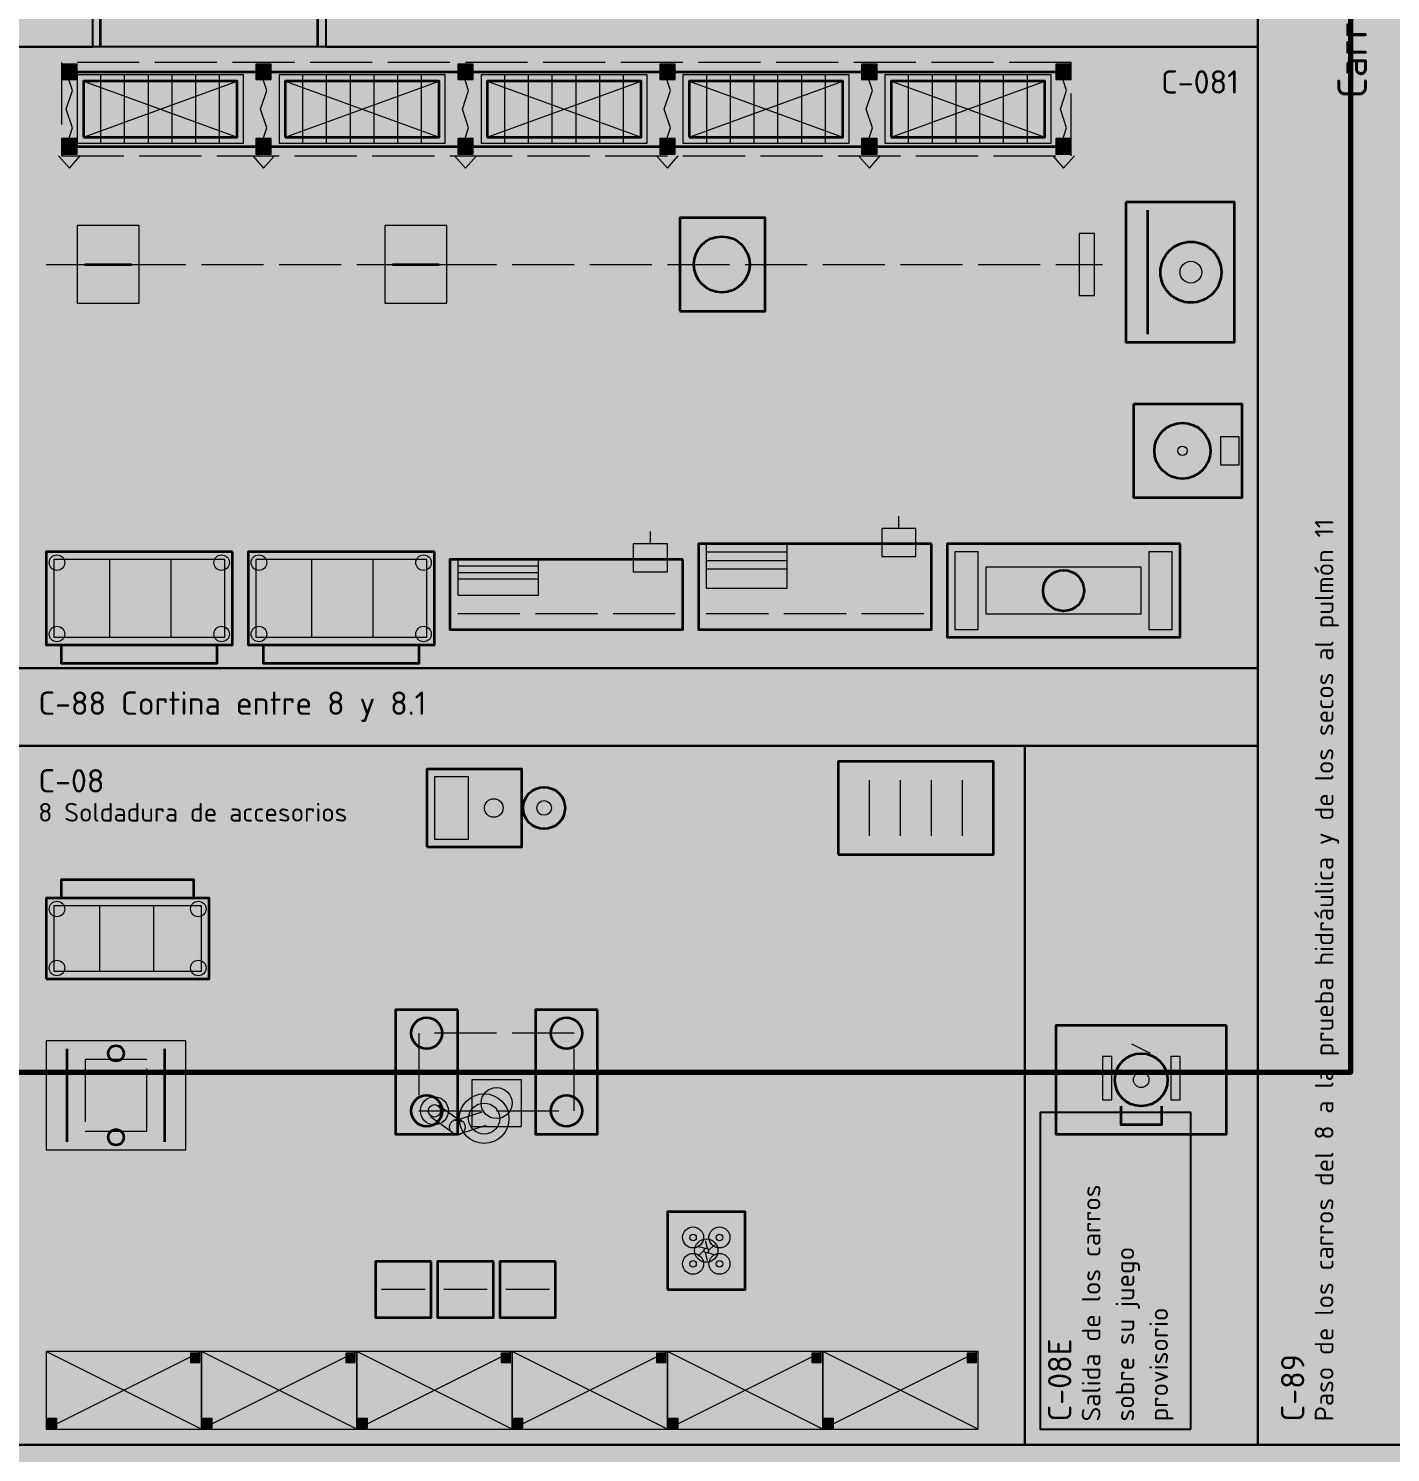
# Model space of a CAD drawing. Header units: millimetres. Extents: x 0 to 1189, y 0 to 841.
# Drawn here: x 550.9 to 638.5, y 419.5 to 511.2 of the extents above; entities that cross this region are included whole.
import ezdxf
from ezdxf.enums import TextEntityAlignment as Align

# ---------------------------------------------------------------- set-up
doc = ezdxf.new("R2010")
doc.units = ezdxf.units.MM
doc.linetypes.add('IRAM-E-TRAZOS', pattern=[5, 4, -1])
doc.linetypes.add('IRAM-F-TRAZO-PUNTO', pattern=[20, 15, -2, 1, -2])
for name, color, linetype, lineweight, true_color in [('A-DEM-AM', 2, 'CONTINUOUS', 35, 0xd7a500), ('A-EQUIPO', 30, 'CONTINUOUS', 35, 0xe67800), ('A-PASILLO', 2, 'IRAM-E-TRAZOS', 35, 0xd7a500), ('A-SENDA', 2, 'CONTINUOUS', 25, 0xd7a500)]:
    doc.layers.add(name, color=color, linetype=linetype, lineweight=lineweight, true_color=true_color)
for name, color, linetype, lineweight in [('A-EJE', 1, 'IRAM-F-TRAZO-PUNTO', 18), ('A-EQUIPO-FINO', 8, 'CONTINUOUS', 13), ('A-EQUIPO-OCULTO', 8, 'IRAM-E-TRAZOS', 13), ('A-EQUIPO-RELLENO', 9, 'CONTINUOUS', 13), ('A-RELLENO', 9, 'CONTINUOUS', 13), ('A-SECTOR', 1, 'CONTINUOUS', 25), ('A-SECTOR-TXT', 1, 'CONTINUOUS', 25), ('A-SEGURIDAD', 1, 'IRAM-E-TRAZOS', 18), ('F-SE', 30, 'CONTINUOUS', 70)]:
    doc.layers.add(name, color=color, linetype=linetype, lineweight=lineweight)
doc.styles.add('ISO3098', font='isocpeur.ttf')

msp = doc.modelspace()

# ---------------------------------------------------------------- hatches: boundary and pattern name
at = {"layer": 'A-EQUIPO-RELLENO', "true_color": 0x969ba0}
h = msp.add_hatch(color=7, dxfattribs=at)
h.dxf.hatch_style = 1
h.paths.add_polyline_path([(553, 507.9), (554, 507.9), (554, 508.9), (553, 508.9)])
h = msp.add_hatch(color=7, dxfattribs=at)
h.dxf.hatch_style = 1
h.paths.add_polyline_path([(565.5, 507.9), (566.5, 507.9), (566.5, 508.9), (565.5, 508.9)])
h = msp.add_hatch(color=7, dxfattribs=at)
h.dxf.hatch_style = 1
h.paths.add_polyline_path([(578.5, 507.9), (579.5, 507.9), (579.5, 508.9), (578.5, 508.9)])
h = msp.add_hatch(color=7, dxfattribs=at)
h.dxf.hatch_style = 1
h.paths.add_polyline_path([(591.5, 507.9), (592.5, 507.9), (592.5, 508.9), (591.5, 508.9)])
h = msp.add_hatch(color=7, dxfattribs=at)
h.dxf.hatch_style = 1
h.paths.add_polyline_path([(604.5, 507.9), (605.5, 507.9), (605.5, 508.9), (604.5, 508.9)])
h = msp.add_hatch(color=7, dxfattribs=at)
h.dxf.hatch_style = 1
h.paths.add_polyline_path([(617, 507.9), (618, 507.9), (618, 508.9), (617, 508.9)])
at = {"layer": 'A-EQUIPO-RELLENO', "true_color": 0xeedec0}
h = msp.add_hatch(color=7, dxfattribs=at)
h.dxf.hatch_style = 1
h.paths.add_polyline_path([(554, 503.8), (564.7, 503.8), (564.7, 508.2), (554, 508.2)])
h = msp.add_hatch(color=7, dxfattribs=at)
h.dxf.hatch_style = 1
h.paths.add_polyline_path([(567, 503.8), (577.7, 503.8), (577.7, 508.2), (567, 508.2)])
h = msp.add_hatch(color=7, dxfattribs=at)
h.dxf.hatch_style = 1
h.paths.add_polyline_path([(580, 503.8), (590.7, 503.8), (590.7, 508.2), (580, 508.2)])
h = msp.add_hatch(color=7, dxfattribs=at)
h.dxf.hatch_style = 1
h.paths.add_polyline_path([(593, 503.8), (603.7, 503.8), (603.7, 508.2), (593, 508.2)])
h = msp.add_hatch(color=7, dxfattribs=at)
h.dxf.hatch_style = 1
h.paths.add_polyline_path([(606, 503.8), (616.7, 503.8), (616.7, 508.2), (606, 508.2)])
at = {"layer": 'A-EQUIPO-RELLENO', "true_color": 0x969ba0}
h = msp.add_hatch(color=7, dxfattribs=at)
h.dxf.hatch_style = 1
h.paths.add_polyline_path([(553, 503.1), (554, 503.1), (554, 504.1), (553, 504.1)])
h = msp.add_hatch(color=7, dxfattribs=at)
h.dxf.hatch_style = 1
h.paths.add_polyline_path([(565.5, 503.1), (566.5, 503.1), (566.5, 504.1), (565.5, 504.1)])
h = msp.add_hatch(color=7, dxfattribs=at)
h.dxf.hatch_style = 1
h.paths.add_polyline_path([(578.5, 503.1), (579.5, 503.1), (579.5, 504.1), (578.5, 504.1)])
h = msp.add_hatch(color=7, dxfattribs=at)
h.dxf.hatch_style = 1
h.paths.add_polyline_path([(591.5, 503.1), (592.5, 503.1), (592.5, 504.1), (591.5, 504.1)])
h = msp.add_hatch(color=7, dxfattribs=at)
h.dxf.hatch_style = 1
h.paths.add_polyline_path([(604.5, 503.1), (605.5, 503.1), (605.5, 504.1), (604.5, 504.1)])
h = msp.add_hatch(color=7, dxfattribs=at)
h.dxf.hatch_style = 1
h.paths.add_polyline_path([(617, 503.1), (618, 503.1), (618, 504.1), (617, 504.1)])
at = {"layer": 'A-EQUIPO-RELLENO', "true_color": 0xd7e1d7}
h = msp.add_hatch(color=7, dxfattribs=at)
h.dxf.hatch_style = 1
h.paths.add_polyline_path([(621.5, 500), (621.5, 491), (628.5, 491), (628.5, 500)])
at = {"layer": 'A-EQUIPO-RELLENO', "true_color": 0xd7e1eb}
h = msp.add_hatch(color=7, dxfattribs=at)
h.dxf.hatch_style = 1
h.paths.add_polyline_path([(592.8, 493), (598.3, 493), (598.3, 499), (592.8, 499)])
at = {"layer": 'A-EQUIPO-RELLENO', "true_color": 0xcdd0d4}
h = msp.add_hatch(color=7, dxfattribs=at)
h.dxf.hatch_style = 1
h.paths.add_polyline_path([(554, 493.5), (558, 493.5), (558, 498.5), (554, 498.5)])
h = msp.add_hatch(color=7, dxfattribs=at)
h.dxf.hatch_style = 1
h.paths.add_polyline_path([(573.8, 493.5), (577.8, 493.5), (577.8, 498.5), (573.8, 498.5)])
at = {"layer": 'A-EQUIPO-RELLENO', "true_color": 0xe13c32}
h = msp.add_hatch(color=7, dxfattribs=at)
h.dxf.hatch_style = 1
h.paths.add_polyline_path([(618.5, 494), (619.5, 494), (619.5, 498), (618.5, 498)])
at = {"layer": 'A-EQUIPO-RELLENO', "true_color": 0xeeeeee}
h = msp.add_hatch(color=7, dxfattribs=at)
h.dxf.hatch_style = 1
h.paths.add_polyline_path([(622, 487), (622, 481), (629, 481), (629, 487)])
at = {"layer": 'A-EQUIPO-RELLENO', "true_color": 0xcdd0d4}
h = msp.add_hatch(color=7, dxfattribs=at)
h.dxf.hatch_style = 1
h.paths.add_polyline_path([(627.6, 484.9), (627.6, 483.1), (628.8, 483.1), (628.8, 484.9)])
h = msp.add_hatch(color=7, dxfattribs=at)
h.dxf.hatch_style = 1
h.paths.add_polyline_path([(608, 479), (605.8, 479), (605.8, 477.2), (608, 477.2)])
h = msp.add_hatch(color=7, dxfattribs=at)
h.dxf.hatch_style = 1
h.paths.add_polyline_path([(592, 478), (589.8, 478), (589.8, 476.2), (592, 476.2)])
at = {"layer": 'A-EQUIPO-RELLENO', "true_color": 0xeedec0}
h = msp.add_hatch(color=7, dxfattribs=at)
h.dxf.hatch_style = 1
h.paths.add_polyline_path([(609, 478), (594, 478), (594, 472.5), (609, 472.5)])
at = {"layer": 'A-EQUIPO-RELLENO', "true_color": 0xe1e6ec}
h = msp.add_hatch(color=7, dxfattribs=at)
h.dxf.hatch_style = 1
h.paths.add_polyline_path([(625, 478), (610, 478), (610, 472), (625, 472)])
at = {"layer": 'A-EQUIPO-RELLENO', "true_color": 0xeeeeee}
h = msp.add_hatch(color=7, dxfattribs=at)
h.dxf.hatch_style = 1
h.paths.add_polyline_path([(564, 477.5), (552, 477.5), (552, 471.5), (564, 471.5)])
h = msp.add_hatch(color=7, dxfattribs=at)
h.dxf.hatch_style = 1
h.paths.add_polyline_path([(577, 477.5), (565, 477.5), (565, 471.5), (577, 471.5)])
at = {"layer": 'A-EQUIPO-RELLENO', "true_color": 0xeedec0}
h = msp.add_hatch(color=7, dxfattribs=at)
h.dxf.hatch_style = 1
h.paths.add_polyline_path([(593, 477), (578, 477), (578, 472.5), (593, 472.5)])
at = {"layer": 'A-EQUIPO-RELLENO', "true_color": 0x969ba0}
h = msp.add_hatch(color=7, dxfattribs=at)
h.dxf.hatch_style = 1
h.paths.add_polyline_path([(612, 477.5), (610.5, 477.5), (610.5, 472.5), (612, 472.5)])
h = msp.add_hatch(color=7, dxfattribs=at)
h.dxf.hatch_style = 1
h.paths.add_polyline_path([(624.5, 477.5), (623, 477.5), (623, 472.5), (624.5, 472.5)])
at = {"layer": 'A-EQUIPO-RELLENO', "true_color": 0xeedec0}
h = msp.add_hatch(color=7, dxfattribs=at)
h.dxf.hatch_style = 1
h.paths.add_polyline_path([(603, 458), (613, 458), (613, 464), (603, 464)])
at = {"layer": 'A-EQUIPO-RELLENO', "true_color": 0xd7e1eb}
h = msp.add_hatch(color=7, dxfattribs=at)
h.dxf.hatch_style = 1
h.paths.add_polyline_path([(576.5, 458.5), (582.62, 458.5), (582.62, 463.5), (576.5, 463.5)])
at = {"layer": 'A-EQUIPO-RELLENO', "true_color": 0xbed2be}
h = msp.add_hatch(color=7, dxfattribs=at)
h.dxf.hatch_style = 1
h.paths.add_polyline_path([(585.41, 461), (585.364, 461.349), (585.229, 461.675), (585.015, 461.955), (584.735, 462.169), (584.409, 462.304), (584.06, 462.35), (583.711, 462.304), (583.385, 462.169), (583.105, 461.955), (582.891, 461.675), (582.756, 461.349), (582.71, 461), (582.756, 460.651), (582.891, 460.325), (583.105, 460.045), (583.385, 459.831), (583.711, 459.696), (584.06, 459.65), (584.409, 459.696), (584.735, 459.831), (585.015, 460.045), (585.229, 460.325), (585.364, 460.651)])
at = {"layer": 'A-EQUIPO-RELLENO', "true_color": 0xeeeeee}
h = msp.add_hatch(color=7, dxfattribs=at)
h.dxf.hatch_style = 1
h.paths.add_polyline_path([(552, 450), (562.5, 450), (562.5, 455.2), (552, 455.2)])
at = {"layer": 'A-EQUIPO-RELLENO', "true_color": 0xcdd0d4}
h = msp.add_hatch(color=7, dxfattribs=at)
h.dxf.hatch_style = 1
h.paths.add_polyline_path([(578.5, 448), (574.5, 448), (574.5, 440), (578.5, 440)])
h = msp.add_hatch(color=7, dxfattribs=at)
h.dxf.hatch_style = 1
h.paths.add_polyline_path([(587.5, 448), (583.5, 448), (583.5, 440), (587.5, 440)])
h = msp.add_hatch(color=7, dxfattribs=at)
h.dxf.hatch_style = 1
h.paths.add_polyline_path([(561, 439), (561, 446), (552, 446), (552, 439)])
at = {"layer": 'A-EQUIPO-RELLENO', "true_color": 0x969ba0}
h = msp.add_hatch(color=7, dxfattribs=at)
h.dxf.hatch_style = 1
h.paths.add_polyline_path([(620.6, 445), (620, 445), (620, 442.2), (620.6, 442.2)])
at = {"layer": 'A-EQUIPO-RELLENO', "true_color": 0xf0786e}
h = msp.add_hatch(color=7, dxfattribs=at)
h.dxf.hatch_style = 1
h.paths.add_polyline_path([(620.8, 443.5), (620.858, 443.06), (621.028, 442.65), (621.298, 442.298), (621.65, 442.028), (622.06, 441.858), (622.5, 441.8), (622.94, 441.858), (623.35, 442.028), (623.702, 442.298), (623.972, 442.65), (624.142, 443.06), (624.2, 443.5), (624.142, 443.94), (623.972, 444.35), (623.702, 444.702), (623.35, 444.972), (622.94, 445.142), (622.5, 445.2), (622.06, 445.142), (621.65, 444.972), (621.298, 444.702), (621.028, 444.35), (620.858, 443.94)])
at = {"layer": 'A-EQUIPO-RELLENO', "true_color": 0x969ba0}
h = msp.add_hatch(color=7, dxfattribs=at)
h.dxf.hatch_style = 1
h.paths.add_polyline_path([(625, 445), (624.4, 445), (624.4, 442.2), (625, 442.2)])
at = {"layer": 'A-EQUIPO-RELLENO', "true_color": 0xeeeeee}
h = msp.add_hatch(color=7, dxfattribs=at)
h.dxf.hatch_style = 1
h.paths.add_polyline_path([(582.6, 443.5), (579.4, 443.5), (579.4, 440.5), (582.6, 440.5)])
at = {"layer": 'A-EQUIPO-RELLENO', "true_color": 0xe6e6dc}
h = msp.add_hatch(color=7, dxfattribs=at)
h.dxf.hatch_style = 1
h.paths.add_polyline_path([(592, 430), (597, 430), (597, 435), (592, 435)])
at = {"layer": 'A-EQUIPO-RELLENO', "true_color": 0xfaecc8}
h = msp.add_hatch(color=7, dxfattribs=at)
h.dxf.hatch_style = 1
h.paths.add_polyline_path([(576.8, 431.8), (573.2, 431.8), (573.2, 428.2), (576.8, 428.2)])
h = msp.add_hatch(color=7, dxfattribs=at)
h.dxf.hatch_style = 1
h.paths.add_polyline_path([(580.8, 431.8), (577.2, 431.8), (577.2, 428.2), (580.8, 428.2)])
h = msp.add_hatch(color=7, dxfattribs=at)
h.dxf.hatch_style = 1
h.paths.add_polyline_path([(584.8, 431.8), (581.2, 431.8), (581.2, 428.2), (584.8, 428.2)])
at = {"layer": 'A-EQUIPO-RELLENO', "true_color": 0xeeeeee}
h = msp.add_hatch(color=7, dxfattribs=at)
h.dxf.hatch_style = 1
h.paths.add_polyline_path([(562, 426), (552, 426), (552, 421), (562, 421)])
at = {"layer": 'A-EQUIPO-RELLENO', "true_color": 0x969ba0}
h = msp.add_hatch(color=7, dxfattribs=at)
h.dxf.hatch_style = 1
h.paths.add_polyline_path([(561.9, 425.9), (561.3, 425.9), (561.3, 425.3), (561.9, 425.3)])
at = {"layer": 'A-EQUIPO-RELLENO', "true_color": 0xeeeeee}
h = msp.add_hatch(color=7, dxfattribs=at)
h.dxf.hatch_style = 1
h.paths.add_polyline_path([(572, 426), (562, 426), (562, 421), (572, 421)])
at = {"layer": 'A-EQUIPO-RELLENO', "true_color": 0x969ba0}
h = msp.add_hatch(color=7, dxfattribs=at)
h.dxf.hatch_style = 1
h.paths.add_polyline_path([(571.9, 425.9), (571.3, 425.9), (571.3, 425.3), (571.9, 425.3)])
at = {"layer": 'A-EQUIPO-RELLENO', "true_color": 0xeeeeee}
h = msp.add_hatch(color=7, dxfattribs=at)
h.dxf.hatch_style = 1
h.paths.add_polyline_path([(582, 426), (572, 426), (572, 421), (582, 421)])
at = {"layer": 'A-EQUIPO-RELLENO', "true_color": 0x969ba0}
h = msp.add_hatch(color=7, dxfattribs=at)
h.dxf.hatch_style = 1
h.paths.add_polyline_path([(581.9, 425.9), (581.3, 425.9), (581.3, 425.3), (581.9, 425.3)])
at = {"layer": 'A-EQUIPO-RELLENO', "true_color": 0xeeeeee}
h = msp.add_hatch(color=7, dxfattribs=at)
h.dxf.hatch_style = 1
h.paths.add_polyline_path([(592, 426), (582, 426), (582, 421), (592, 421)])
at = {"layer": 'A-EQUIPO-RELLENO', "true_color": 0x969ba0}
h = msp.add_hatch(color=7, dxfattribs=at)
h.dxf.hatch_style = 1
h.paths.add_polyline_path([(591.9, 425.9), (591.3, 425.9), (591.3, 425.3), (591.9, 425.3)])
at = {"layer": 'A-EQUIPO-RELLENO', "true_color": 0xeeeeee}
h = msp.add_hatch(color=7, dxfattribs=at)
h.dxf.hatch_style = 1
h.paths.add_polyline_path([(602, 426), (592, 426), (592, 421), (602, 421)])
at = {"layer": 'A-EQUIPO-RELLENO', "true_color": 0x969ba0}
h = msp.add_hatch(color=7, dxfattribs=at)
h.dxf.hatch_style = 1
h.paths.add_polyline_path([(601.9, 425.9), (601.3, 425.9), (601.3, 425.3), (601.9, 425.3)])
at = {"layer": 'A-EQUIPO-RELLENO', "true_color": 0xeeeeee}
h = msp.add_hatch(color=7, dxfattribs=at)
h.dxf.hatch_style = 1
h.paths.add_polyline_path([(612, 426), (602, 426), (602, 421), (612, 421)])
at = {"layer": 'A-EQUIPO-RELLENO', "true_color": 0x969ba0}
h = msp.add_hatch(color=7, dxfattribs=at)
h.dxf.hatch_style = 1
h.paths.add_polyline_path([(611.9, 425.9), (611.3, 425.9), (611.3, 425.3), (611.9, 425.3)])
h = msp.add_hatch(color=7, dxfattribs=at)
h.dxf.hatch_style = 1
h.paths.add_polyline_path([(552.7, 421.7), (552.1, 421.7), (552.1, 421.1), (552.7, 421.1)])
h = msp.add_hatch(color=7, dxfattribs=at)
h.dxf.hatch_style = 1
h.paths.add_polyline_path([(562.7, 421.7), (562.1, 421.7), (562.1, 421.1), (562.7, 421.1)])
h = msp.add_hatch(color=7, dxfattribs=at)
h.dxf.hatch_style = 1
h.paths.add_polyline_path([(572.7, 421.7), (572.1, 421.7), (572.1, 421.1), (572.7, 421.1)])
h = msp.add_hatch(color=7, dxfattribs=at)
h.dxf.hatch_style = 1
h.paths.add_polyline_path([(582.7, 421.7), (582.1, 421.7), (582.1, 421.1), (582.7, 421.1)])
h = msp.add_hatch(color=7, dxfattribs=at)
h.dxf.hatch_style = 1
h.paths.add_polyline_path([(592.7, 421.7), (592.1, 421.7), (592.1, 421.1), (592.7, 421.1)])
h = msp.add_hatch(color=7, dxfattribs=at)
h.dxf.hatch_style = 1
h.paths.add_polyline_path([(602.7, 421.7), (602.1, 421.7), (602.1, 421.1), (602.7, 421.1)])
at = {"layer": 'A-RELLENO', "true_color": 0xf6f6f6}
h = msp.add_hatch(color=7, dxfattribs=at)
h.dxf.hatch_style = 1
h.paths.add_polyline_path([(555, 510), (570, 510), (570, 670), (555, 670)])
at = {"layer": 'A-RELLENO', "true_color": 0xf8d9c0}
h = msp.add_hatch(color=7, dxfattribs=at)
h.dxf.hatch_style = 1
h.paths.add_polyline_path([(630, 420), (642, 420), (642, 600), (630, 600)])
at = {"layer": 'A-RELLENO', "true_color": 0xfde4c8}
h = msp.add_hatch(color=7, dxfattribs=at)
h.dxf.hatch_style = 1
h.paths.add_polyline_path([(485, 510), (555, 510), (555, 555), (485, 555)])
at = {"layer": 'A-RELLENO', "true_color": 0xf8d9c0}
h = msp.add_hatch(color=7, dxfattribs=at)
h.dxf.hatch_style = 1
h.paths.add_polyline_path([(570, 510), (630, 510), (630, 555), (570, 555)])
h = msp.add_hatch(color=7, dxfattribs=at)
h.dxf.hatch_style = 1
h.paths.add_polyline_path([(550, 470), (630, 470), (630, 510), (550, 510)])
h = msp.add_hatch(color=7, dxfattribs=at)
h.dxf.hatch_style = 1
h.paths.add_polyline_path([(550, 465), (630, 465), (630, 470), (550, 470)])
h = msp.add_hatch(color=7, dxfattribs=at)
h.dxf.hatch_style = 1
h.paths.add_polyline_path([(550, 420), (615, 420), (615, 465), (550, 465)])
h = msp.add_hatch(color=7, dxfattribs=at)
h.dxf.hatch_style = 1
h.paths.add_polyline_path([(615, 420), (630, 420), (630, 465), (615, 465)])
at = {"layer": 'A-RELLENO', "true_color": 0xfff4b4}
h = msp.add_hatch(color=7, dxfattribs=at)
h.dxf.hatch_style = 1
h.paths.add_polyline_path([(117, 405), (877, 405), (877, 420), (117, 420)])
at = {"layer": 'A-SECTOR-TXT', "true_color": 0xffffff}
h = msp.add_hatch(color=7, dxfattribs=at)
h.dxf.hatch_style = 1
h.paths.add_polyline_path([(625.7, 421), (625.7, 441.4), (616, 441.4), (616, 421)])
at = {"layer": 'F-SE', "true_color": 0xeb7800}
h = msp.add_hatch(color=7, dxfattribs=at)
h.dxf.hatch_style = 1
h.paths.add_polyline_path([(636, 508.713), (635.2, 505.513), (636.8, 505.513)])
h = msp.add_hatch(color=7, dxfattribs=at)
h.dxf.hatch_style = 1
h.paths.add_polyline_path([(636, 473.713), (635.2, 470.513), (636.8, 470.513)])
h = msp.add_hatch(color=7, dxfattribs=at)
h.dxf.hatch_style = 1
h.paths.add_polyline_path([(560.713, 444), (557.513, 444.8), (557.513, 443.2)])
h = msp.add_hatch(color=7, dxfattribs=at)
h.dxf.hatch_style = 1
h.paths.add_polyline_path([(595.713, 444), (592.513, 444.8), (592.513, 443.2)])
h = msp.add_hatch(color=7, dxfattribs=at)
h.dxf.hatch_style = 1
h.paths.add_polyline_path([(630.713, 444), (627.513, 444.8), (627.513, 443.2)])

# ---------------------------------------------------------------- linework, layer by layer
at = {"layer": 'A-DEM-AM'}
msp.add_lwpolyline([(628, 447), (617, 447), (617, 440), (628, 440)], close=True, dxfattribs=at)
at = {"layer": 'A-EJE'}
msp.add_line((588, 444), (574, 444), dxfattribs=at)
at = {"layer": 'A-EQUIPO'}
for p, q in [((553, 508.4), (618, 508.4)), ((553, 503.6), (618, 503.6)), ((622.9, 499.5), (622.9, 491.5)), ((554.5, 496), (557.5, 496)), ((574.3, 496), (577.3, 496)), ((553.35, 439.5), (553.35, 445.5)), ((559.65, 439.5), (559.65, 445.5))]:
    msp.add_line(p, q, dxfattribs=at)
for points in [[(554.4, 504.2), (564.3, 504.2), (564.3, 507.8), (554.4, 507.8)], [(567.4, 504.2), (577.3, 504.2), (577.3, 507.8), (567.4, 507.8)], [(580.4, 504.2), (590.3, 504.2), (590.3, 507.8), (580.4, 507.8)], [(593.4, 504.2), (603.3, 504.2), (603.3, 507.8), (593.4, 507.8)], [(606.4, 504.2), (616.3, 504.2), (616.3, 507.8), (606.4, 507.8)], [(621.5, 500), (621.5, 491), (628.5, 491), (628.5, 500)], [(592.8, 493), (598.3, 493), (598.3, 499), (592.8, 499)], [(622, 487), (622, 481), (629, 481), (629, 487)], [(609, 478), (594, 478), (594, 472.5), (609, 472.5)], [(625, 478), (610, 478), (610, 472), (625, 472)], [(564, 477.5), (552, 477.5), (552, 471.5), (564, 471.5)], [(577, 477.5), (565, 477.5), (565, 471.5), (577, 471.5)], [(593, 477), (578, 477), (578, 472.5), (593, 472.5)], [(603, 458), (613, 458), (613, 464), (603, 464)], [(576.5, 458.5), (582.62, 458.5), (582.62, 463.5), (576.5, 463.5)], [(552, 450), (562.5, 450), (562.5, 455.2), (552, 455.2)], [(578.5, 448), (574.5, 448), (574.5, 440), (578.5, 440)], [(587.5, 448), (583.5, 448), (583.5, 440), (587.5, 440)], [(592, 430), (597, 430), (597, 435), (592, 435)], [(576.8, 431.8), (573.2, 431.8), (573.2, 428.2), (576.8, 428.2)], [(580.8, 431.8), (577.2, 431.8), (577.2, 428.2), (580.8, 428.2)], [(584.8, 431.8), (581.2, 431.8), (581.2, 428.2), (584.8, 428.2)]]:
    msp.add_lwpolyline(points, close=True, dxfattribs=at)
for points in [[(563, 471.5), (563, 470.3), (553, 470.3), (553, 471.5)], [(576, 471.5), (576, 470.3), (566, 470.3), (566, 471.5)], [(553, 455.2), (553, 456.4), (561.5, 456.4), (561.5, 455.2)], [(623.8, 441.8), (623.8, 440.6), (621.2, 440.6), (621.2, 441.8)]]:
    msp.add_lwpolyline(points, dxfattribs=at)
for centre, radius in [((595.5, 496), 1.8), ((625.7, 495.5), 1.96), ((625.15, 484), 1.8), ((617.5, 475), 1.32), ((584.06, 461), 1.35), ((576.5, 446.5), 1), ((585.5, 446.5), 1), ((556.5, 445.2), 0.5), ((622.5, 443.5), 1.7), ((576.5, 441.5), 1), ((585.5, 441.5), 1), ((556.5, 439.8), 0.5)]:
    msp.add_circle(centre, radius, dxfattribs=at)
at = {"layer": 'A-EQUIPO-FINO'}
for p, q in [((555.529, 503.8), (555.529, 508.2)), ((557.057, 503.8), (557.057, 508.2)), ((558.586, 503.8), (558.586, 508.2)), ((560.114, 503.8), (560.114, 508.2)), ((561.643, 503.8), (561.643, 508.2)), ((563.171, 503.8), (563.171, 508.2)), ((568.529, 503.8), (568.529, 508.2)), ((570.057, 503.8), (570.057, 508.2)), ((571.586, 503.8), (571.586, 508.2)), ((573.114, 503.8), (573.114, 508.2)), ((574.643, 503.8), (574.643, 508.2)), ((576.171, 503.8), (576.171, 508.2)), ((581.529, 503.8), (581.529, 508.2)), ((583.057, 503.8), (583.057, 508.2)), ((584.586, 503.8), (584.586, 508.2)), ((586.114, 503.8), (586.114, 508.2)), ((587.643, 503.8), (587.643, 508.2)), ((589.171, 503.8), (589.171, 508.2)), ((594.529, 503.8), (594.529, 508.2)), ((596.057, 503.8), (596.057, 508.2)), ((597.586, 503.8), (597.586, 508.2)), ((599.114, 503.8), (599.114, 508.2)), ((600.643, 503.8), (600.643, 508.2)), ((602.171, 503.8), (602.171, 508.2)), ((607.529, 503.8), (607.529, 508.2)), ((609.057, 503.8), (609.057, 508.2)), ((610.586, 503.8), (610.586, 508.2)), ((612.114, 503.8), (612.114, 508.2)), ((613.643, 503.8), (613.643, 508.2)), ((615.171, 503.8), (615.171, 508.2)), ((554.4, 504.2), (564.3, 507.8)), ((554.4, 507.8), (564.3, 504.2)), ((567.4, 504.2), (577.3, 507.8)), ((567.4, 507.8), (577.3, 504.2)), ((580.4, 504.2), (590.3, 507.8)), ((580.4, 507.8), (590.3, 504.2)), ((593.4, 504.2), (603.3, 507.8)), ((593.4, 507.8), (603.3, 504.2)), ((606.4, 504.2), (616.3, 507.8)), ((606.4, 507.8), (616.3, 504.2)), ((606.9, 479), (606.9, 479.8)), ((590.9, 478), (590.9, 478.8)), ((556.08, 477), (556.08, 472)), ((560.04, 477), (560.04, 472)), ((569.08, 477), (569.08, 472)), ((573.04, 477), (573.04, 472)), ((599.7, 477.462), (594.5, 477.462)), ((599.7, 476.925), (594.5, 476.925)), ((583.7, 476.575), (578.5, 476.575)), ((583.7, 476.15), (578.5, 476.15)), ((599.7, 476.387), (594.5, 476.387)), ((583.7, 475.725), (578.5, 475.725)), ((605, 459.2), (605, 462.8)), ((607, 459.2), (607, 462.8)), ((609, 459.2), (609, 462.8)), ((611, 459.2), (611, 462.8)), ((555.465, 450.5), (555.465, 454.7)), ((558.93, 450.5), (558.93, 454.7)), ((623.1, 445.2), (621.9, 445.8)), ((576.4, 430), (573.6, 430)), ((580.4, 430), (577.6, 430)), ((584.4, 430), (581.6, 430)), ((562, 426), (552, 421)), ((562, 421), (552, 426)), ((572, 426), (562, 421)), ((572, 421), (562, 426)), ((582, 426), (572, 421)), ((582, 421), (572, 426)), ((592, 426), (582, 421)), ((592, 421), (582, 426)), ((602, 426), (592, 421)), ((602, 421), (592, 426)), ((612, 426), (602, 421)), ((612, 421), (602, 426))]:
    msp.add_line(p, q, dxfattribs=at)
for points in [[(553, 507.9), (554, 507.9), (554, 508.9), (553, 508.9)], [(565.5, 507.9), (566.5, 507.9), (566.5, 508.9), (565.5, 508.9)], [(578.5, 507.9), (579.5, 507.9), (579.5, 508.9), (578.5, 508.9)], [(591.5, 507.9), (592.5, 507.9), (592.5, 508.9), (591.5, 508.9)], [(604.5, 507.9), (605.5, 507.9), (605.5, 508.9), (604.5, 508.9)], [(617, 507.9), (618, 507.9), (618, 508.9), (617, 508.9)], [(554, 503.8), (564.7, 503.8), (564.7, 508.2), (554, 508.2)], [(567, 503.8), (577.7, 503.8), (577.7, 508.2), (567, 508.2)], [(580, 503.8), (590.7, 503.8), (590.7, 508.2), (580, 508.2)], [(593, 503.8), (603.7, 503.8), (603.7, 508.2), (593, 508.2)], [(606, 503.8), (616.7, 503.8), (616.7, 508.2), (606, 508.2)], [(553, 503.1), (554, 503.1), (554, 504.1), (553, 504.1)], [(565.5, 503.1), (566.5, 503.1), (566.5, 504.1), (565.5, 504.1)], [(578.5, 503.1), (579.5, 503.1), (579.5, 504.1), (578.5, 504.1)], [(591.5, 503.1), (592.5, 503.1), (592.5, 504.1), (591.5, 504.1)], [(604.5, 503.1), (605.5, 503.1), (605.5, 504.1), (604.5, 504.1)], [(617, 503.1), (618, 503.1), (618, 504.1), (617, 504.1)], [(554, 493.5), (558, 493.5), (558, 498.5), (554, 498.5)], [(573.8, 493.5), (577.8, 493.5), (577.8, 498.5), (573.8, 498.5)], [(618.5, 494), (619.5, 494), (619.5, 498), (618.5, 498)], [(627.6, 484.9), (627.6, 483.1), (628.8, 483.1), (628.8, 484.9)], [(608, 479), (605.8, 479), (605.8, 477.2), (608, 477.2)], [(592, 478), (589.8, 478), (589.8, 476.2), (592, 476.2)], [(599.7, 478), (594.5, 478), (594.5, 475.15), (599.7, 475.15)], [(563.5, 477), (552.5, 477), (552.5, 472), (563.5, 472)], [(576.5, 477), (565.5, 477), (565.5, 472), (576.5, 472)], [(583.7, 477), (578.5, 477), (578.5, 474.7), (583.7, 474.7)], [(612, 477.5), (610.5, 477.5), (610.5, 472.5), (612, 472.5)], [(624.5, 477.5), (623, 477.5), (623, 472.5), (624.5, 472.5)], [(622.5, 476.5), (612.5, 476.5), (612.5, 473.5), (622.5, 473.5)], [(577, 459), (579.2, 459), (579.2, 463), (577, 463)], [(552.5, 450.5), (562, 450.5), (562, 454.7), (552.5, 454.7)], [(561, 439), (561, 446), (552, 446), (552, 439)], [(620.6, 445), (620, 445), (620, 442.2), (620.6, 442.2)], [(625, 445), (624.4, 445), (624.4, 442.2), (625, 442.2)], [(582.6, 443.5), (579.4, 443.5), (579.4, 440.5), (582.6, 440.5)], [(562, 426), (552, 426), (552, 421), (562, 421)], [(561.9, 425.9), (561.3, 425.9), (561.3, 425.3), (561.9, 425.3)], [(572, 426), (562, 426), (562, 421), (572, 421)], [(571.9, 425.9), (571.3, 425.9), (571.3, 425.3), (571.9, 425.3)], [(582, 426), (572, 426), (572, 421), (582, 421)], [(581.9, 425.9), (581.3, 425.9), (581.3, 425.3), (581.9, 425.3)], [(592, 426), (582, 426), (582, 421), (592, 421)], [(591.9, 425.9), (591.3, 425.9), (591.3, 425.3), (591.9, 425.3)], [(602, 426), (592, 426), (592, 421), (602, 421)], [(601.9, 425.9), (601.3, 425.9), (601.3, 425.3), (601.9, 425.3)], [(612, 426), (602, 426), (602, 421), (612, 421)], [(611.9, 425.9), (611.3, 425.9), (611.3, 425.3), (611.9, 425.3)], [(552.7, 421.7), (552.1, 421.7), (552.1, 421.1), (552.7, 421.1)], [(562.7, 421.7), (562.1, 421.7), (562.1, 421.1), (562.7, 421.1)], [(572.7, 421.7), (572.1, 421.7), (572.1, 421.1), (572.7, 421.1)], [(582.7, 421.7), (582.1, 421.7), (582.1, 421.1), (582.7, 421.1)], [(592.7, 421.7), (592.1, 421.7), (592.1, 421.1), (592.7, 421.1)], [(602.7, 421.7), (602.1, 421.7), (602.1, 421.1), (602.7, 421.1)]]:
    msp.add_lwpolyline(points, close=True, dxfattribs=at)
for points in [[(553.3, 503.6), (553.7, 504.8), (553.3, 506), (553.7, 507.2), (553.3, 508.4)], [(565.8, 503.6), (566.2, 504.8), (565.8, 506), (566.2, 507.2), (565.8, 508.4)], [(578.8, 503.6), (579.2, 504.8), (578.8, 506), (579.2, 507.2), (578.8, 508.4)], [(591.8, 503.6), (592.2, 504.8), (591.8, 506), (592.2, 507.2), (591.8, 508.4)], [(604.8, 503.6), (605.2, 504.8), (604.8, 506), (605.2, 507.2), (604.8, 508.4)], [(617.3, 503.6), (617.7, 504.8), (617.3, 506), (617.7, 507.2), (617.3, 508.4)], [(594.575, 432.63), (594.444, 433.135)], [(594.65, 432.5), (595.022, 432.866)], [(594.425, 432.63), (593.922, 432.769)], [(594.35, 432.5), (593.978, 432.134)], [(594.425, 432.37), (594.556, 431.865)], [(594.575, 432.37), (595.078, 432.231)]]:
    msp.add_lwpolyline(points, dxfattribs=at)
for centre, radius in [((625.7, 495.5), 0.7), ((625.15, 484), 0.3), ((552.7, 476.8), 0.5), ((563.3, 476.8), 0.5), ((565.7, 476.8), 0.5), ((576.3, 476.8), 0.5), ((552.7, 472.2), 0.5), ((563.3, 472.2), 0.5), ((565.7, 472.2), 0.5), ((576.3, 472.2), 0.5), ((580.82, 461), 0.6), ((584.06, 461), 0.472), ((552.7, 454.5), 0.5), ((561.8, 454.5), 0.5), ((552.7, 450.7), 0.5), ((561.8, 450.7), 0.5), ((622.5, 443.5), 0.5), ((581, 442), 1), ((577, 441.5), 0.9), ((580.2, 441), 1.6), ((580.2, 441), 1), ((577, 441.5), 0.4), ((593.65, 433.35), 0.675), ((595.35, 433.35), 0.675), ((593.65, 433.35), 0.21), ((594.5, 432.5), 0.75), ((595.35, 433.35), 0.21), ((593.65, 431.65), 0.675), ((594.5, 432.5), 0.15), ((595.35, 431.65), 0.675), ((593.65, 431.65), 0.21), ((595.35, 431.65), 0.21)]:
    msp.add_circle(centre, radius, dxfattribs=at)
at = {"layer": 'A-EQUIPO-OCULTO'}
for p, q in [((552, 496), (620, 496)), ((592.5, 473.5), (578.5, 473.5)), ((608.5, 473.5), (594.5, 473.5)), ((576.739, 441.133), (578.214, 440.083)), ((577.261, 441.867), (578.736, 440.817)), ((578.338, 440.879), (580.063, 441.429)), ((578.612, 440.021), (580.337, 440.571))]:
    msp.add_line(p, q, dxfattribs=at)
for points in [[(553, 503), (618, 503), (618, 509), (553, 509)], [(586, 446.5), (576, 446.5), (576, 441.5), (586, 441.5)], [(558.48, 440.2), (558.48, 444.8), (554.52, 444.8), (554.52, 440.2)]]:
    msp.add_lwpolyline(points, close=True, dxfattribs=at)
msp.add_circle((578.475, 440.45), 0.5, dxfattribs=at)
at = {"layer": 'A-PASILLO'}
for p, q in [((555.5, 510), (555.5, 670)), ((569.5, 510), (569.5, 670))]:
    msp.add_line(p, q, dxfattribs=at)
at = {"layer": 'A-SECTOR'}
for points in [[(630, 420), (642, 420), (642, 600), (630, 600)], [(485, 510), (555, 510), (555, 555), (485, 555)], [(570, 510), (630, 510), (630, 555), (570, 555)], [(550, 470), (630, 470), (630, 510), (550, 510)], [(550, 465), (630, 465), (630, 470), (550, 470)], [(550, 420), (615, 420), (615, 465), (550, 465)], [(615, 420), (630, 420), (630, 465), (615, 465)]]:
    msp.add_lwpolyline(points, close=True, dxfattribs=at)
at = {"layer": 'A-SECTOR-TXT'}
msp.add_lwpolyline([(625.7, 421), (625.7, 441.4), (616, 441.4), (616, 421)], close=True, dxfattribs=at)
at = {"layer": 'A-SEGURIDAD'}
for points in [[(552.8, 503), (553.5, 502.2), (554.2, 503)], [(565.3, 503), (566, 502.2), (566.7, 503)], [(578.3, 503), (579, 502.2), (579.7, 503)], [(591.3, 503), (592, 502.2), (592.7, 503)], [(604.3, 503), (605, 502.2), (605.7, 503)], [(616.8, 503), (617.5, 502.2), (618.2, 503)]]:
    msp.add_lwpolyline(points, dxfattribs=at)
at = {"layer": 'A-SENDA'}
msp.add_lwpolyline([(117, 405), (877, 405), (877, 420), (117, 420)], close=True, dxfattribs=at)
at = {"layer": 'F-SE'}
msp.add_lwpolyline([(323, 478), (340, 490), (357, 486), (357, 450), (383, 449), (440, 480), (440, 450), (465, 444), (513, 444), (577, 444), (636, 444), (636, 577), (620, 577)], dxfattribs=at)

# ---------------------------------------------------------------- texts
at = {"layer": 'A-SECTOR-TXT', "style": 'ISO3098'}
for s, height, p in [('C-081', 1.5, (623.775, 508.5)), ('C-88 Cortina entre 8 y 8.1', 1.5, (551.5, 468.5)), ('C-08', 1.5, (551.5, 463.5)), ('8 Soldadura de accesorios', 1.2, (551.5, 461.325))]:
    msp.add_text(s, height=height, dxfattribs=at).set_placement(p, align=Align.TOP_LEFT)
for s, height, p in [('Paso de los carros del 8 a la prueba hidráulica y de los secos al pulmón 11', 1.2, (633.675, 421.5)), ('Salida de los carros', 1.2, (618.675, 421.5)), ('sobre su juego', 1.2, (620.85, 421.5)), ('provisorio', 1.2, (623.025, 421.5)), ('C-08E', 1.5, (616.5, 421.5)), ('C-89', 1.5, (631.5, 421.5))]:
    msp.add_text(s, height=height, rotation=90, dxfattribs=at).set_placement(p, align=Align.TOP_LEFT)
at = {"layer": 'F-SE', "style": 'ISO3098'}
msp.add_text('Carros', height=1.9, rotation=90, dxfattribs=at).set_placement((637.6, 510.5), align=Align.BOTTOM_CENTER)

doc.saveas('drawing.dxf')
